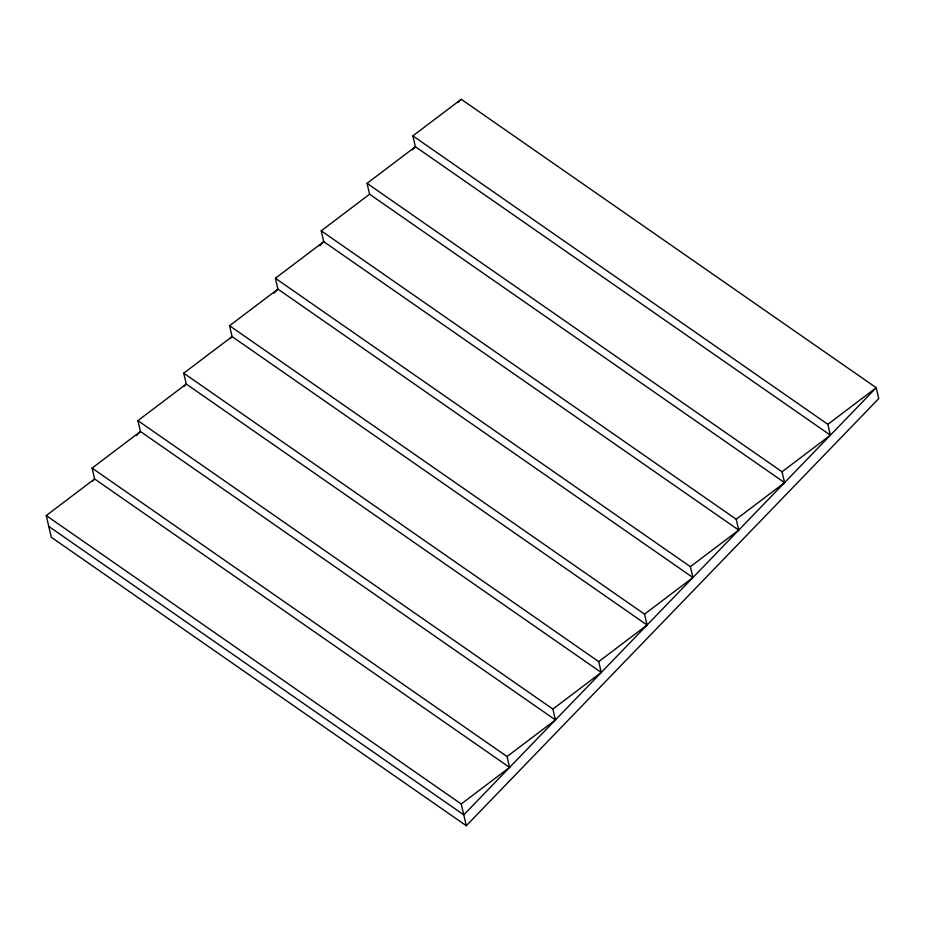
<?xml version="1.0" encoding="UTF-8"?>
<svg xmlns="http://www.w3.org/2000/svg" width="925" height="925" viewBox="0 0 925 925"><rect width="100%" height="100%" fill="white"/><g stroke="black" fill="none" stroke-linecap="round" stroke-linejoin="round"><path stroke-width="1.39" d="M92.616 481.023L94.604 478.965L92.084 468.108L140.438 431.501L137.906 420.644L186.26 384.048L183.74 373.191L232.094 336.584L229.562 325.727L277.928 289.12L275.396 278.263L323.75 241.668L321.229 230.811L369.584 194.204L367.052 183.347L415.406 146.74L412.885 135.882L461.24 99.287L876.218 387.725L878.75 398.583L466.292 825.713L51.303 537.275L46.25 515.56L94.604 478.965L509.594 767.403L461.24 803.998L466.292 825.713M136.449 435.629L140.438 431.501L555.416 719.939L507.062 756.546L509.594 767.403M184.272 386.107L186.26 384.048L601.25 672.475L552.896 709.082L555.416 719.939M230.105 338.642L232.094 336.584L647.072 625.022L598.718 661.618L601.25 672.475M273.939 293.248L277.928 289.12L692.906 577.558L644.552 614.165L647.072 625.022M319.761 245.796L323.75 241.668L738.74 530.106L690.385 566.701L692.906 577.558M412.423 149.838L415.406 146.74L830.396 435.178L782.041 471.785L784.562 482.642L736.207 519.249L738.74 530.106M458.245 102.374L461.24 99.287M830.396 435.178L827.863 424.321L876.218 387.725L463.76 814.856L48.782 526.418M412.885 135.882L827.863 424.321M367.052 183.347L782.041 471.785M369.584 194.204L784.562 482.642M321.229 230.811L736.207 519.249M275.396 278.263L690.385 566.701M229.562 325.727L644.552 614.165M183.74 373.191L598.718 661.618M137.906 420.644L552.896 709.082M92.084 468.108L507.062 756.546M46.25 515.56L461.24 803.998"/></g></svg>
